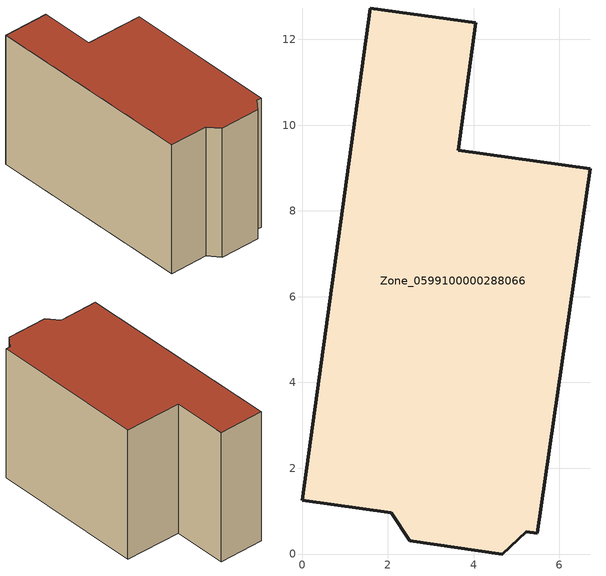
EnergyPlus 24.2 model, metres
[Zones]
Zone_0599100000288066
 floor ground (C_G): 0,1.25 1.59,12.73 4.05,12.39 3.64,9.42 6.72,8.98 5.48,0.49 5.23,0.52 4.67,0 2.51,0.31 2.08,0.96 z0
 wall outside (C_F): 3.64,9.42 4.05,12.39 1.59,12.73 0,1.25 2.08,0.96 2.51,0.31 4.67,0 5.23,0.52 5.48,0.49 6.72,8.98 3.64,9.42 z0:7.4
 roof outside (C_R): 5.48,0.49 6.72,8.98 3.64,9.42 4.05,12.39 1.59,12.73 0,1.25 2.08,0.96 2.51,0.31 4.67,0 5.23,0.52 z7.4
[BUILDING]
Pand.0599100000288066: North Axis=0; Terrain=City; Loads Convergence Tolerance Value=0.04; Temperature Convergence Tolerance Value=0.4; Solar Distribution=FullExterior; Maximum Number of Warmup Days=25; Minimum Number of Warmup Days=1
[Site:Location]
Rotterdam.The.Hague.AP_ZH_NLD Design_Conditions: Latitude=51.96; Longitude=4.45; Time Zone=1; Elevation=-4.5
[SITE:GROUNDTEMPERATURE:BUILDINGSURFACE]
18, 18, 18, 18, 18, 18, 18, 18, 18, 18, 18, 18
[MATERIAL] Thermal Absorptance=0.9; Solar Absorptance=0.7; Visible Absorptance=0.7
Name | Roughness | Thickness | Conductivity | Density | Specific Heat
G.TI.1946 | MediumSmooth | 0.15 | 1 | 540 | 1210
F.TI.1946 | Rough | 0.3 | 0.857143 | 1920 | 840
R.TI.1946 | MediumRough | 0.2 | 0.1 | 1500 | 1000
[CONSTRUCTION]
C_G: G.TI.1946
C_F: F.TI.1946
C_R: R.TI.1946
[ZONE]
Zone_0599100000288066: Type=1; Multiplier=1; Ceiling Height=Autocalculate; Volume=Autocalculate; Floor Area=autocalculate; Part of Total Floor Area=Yes
[ZONEINFILTRATION:DESIGNFLOWRATE]
Infil_Zone_0599100000288066: Zone or ZoneList or Space or SpaceList=Zone_0599100000288066; Schedule=AlwaysOn; Design Flow Rate Calculation Method=Flow/Area; Flow Rate per Floor Area=0.003; Constant Term Coefficient=1; Temperature Term Coefficient=0; Velocity Term Coefficient=0; Velocity Squared Term Coefficient=0
[HVACTEMPLATE:ZONE:IDEALLOADSAIRSYSTEM]
Zone_0599100000288066: Maximum Heating Supply Air Temperature=50; Minimum Cooling Supply Air Temperature=13; Maximum Heating Supply Air Humidity Ratio=0.0156; Minimum Cooling Supply Air Humidity Ratio=0.0077; Heating Limit=NoLimit; Cooling Limit=NoLimit; Dehumidification Control Type=ConstantSensibleHeatRatio; Cooling Sensible Heat Ratio=0.7; Dehumidification Setpoint=60; Humidification Control Type=None; Humidification Setpoint=30; Outdoor Air Method=None; Outdoor Air Flow Rate per Person=0.00944; Outdoor Air Flow Rate per Zone Floor Area=0; Outdoor Air Flow Rate per Zone=0; Demand Controlled Ventilation Type=None; Outdoor Air Economizer Type=NoEconomizer; Heat Recovery Type=None; Sensible Heat Recovery Effectiveness=0.7; Latent Heat Recovery Effectiveness=0.65
[ZONECONTROL:THERMOSTAT]
ThermostatControl_Zone_0599100000288066: Zone or ZoneList=Zone_0599100000288066; Control Type Schedule=DualSetpointControlType; Control 1=Thermostat_Zone_0599100000288066; Temperature Difference Between Cutout And Setpoint=0
[THERMOSTATSETPOINT:DUALSETPOINT]
Thermostat_Zone_0599100000288066: Heating Setpoint Temperature Schedule=HeatingSetpoint_Zone_0599100000288066; Cooling Setpoint Temperature Schedule=CoolingSetpoint_Zone_0599100000288066
[SCHEDULE:COMPACT]
HeatingSetpoint_Zone_0599100000288066: Through: 12/31, For: AllDays, Until: 24:00, 21
CoolingSetpoint_Zone_0599100000288066: Through: 12/31, For: AllDays, Until: 24:00, 24
DualSetpointControlType: Through: 12/31, For: AllDays, Until: 24:00, 4
AlwaysOn: Through: 12/31, For: AllDays, Until: 24:00, 1
